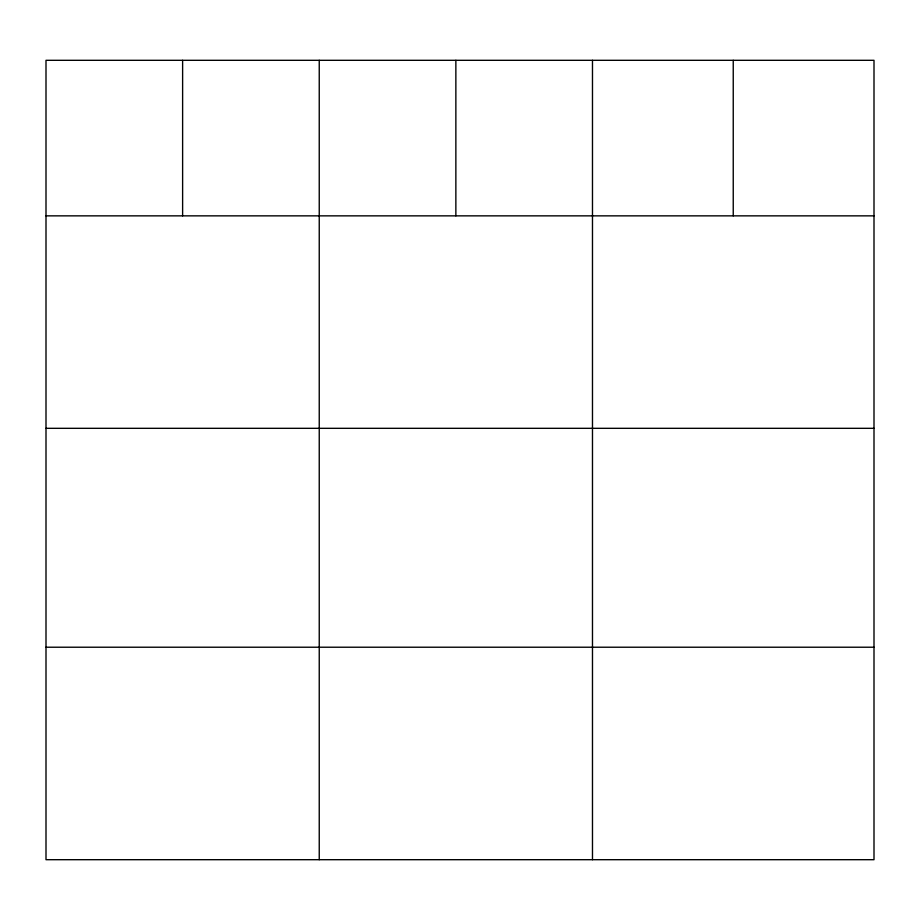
<?xml version="1.0" encoding="UTF-8"?>
<svg xmlns="http://www.w3.org/2000/svg" width="920" height="920" viewBox="0 0 920 920"><rect width="100%" height="100%" fill="white"/><g stroke="black" fill="none" stroke-linecap="round" stroke-linejoin="round"><path stroke-width="1.38" d="M874 428.317L874 60.306L46 60.306L46 859.694L874 859.694L874 428.317L46 428.317M46 215.855L874 215.855M46 647.22L874 647.22M733.24 60.306L733.24 215.855M592.48 60.306L592.48 859.694M455.86 60.306L455.86 215.855M319.24 60.306L319.24 859.694M182.62 60.306L182.62 215.855"/></g></svg>
